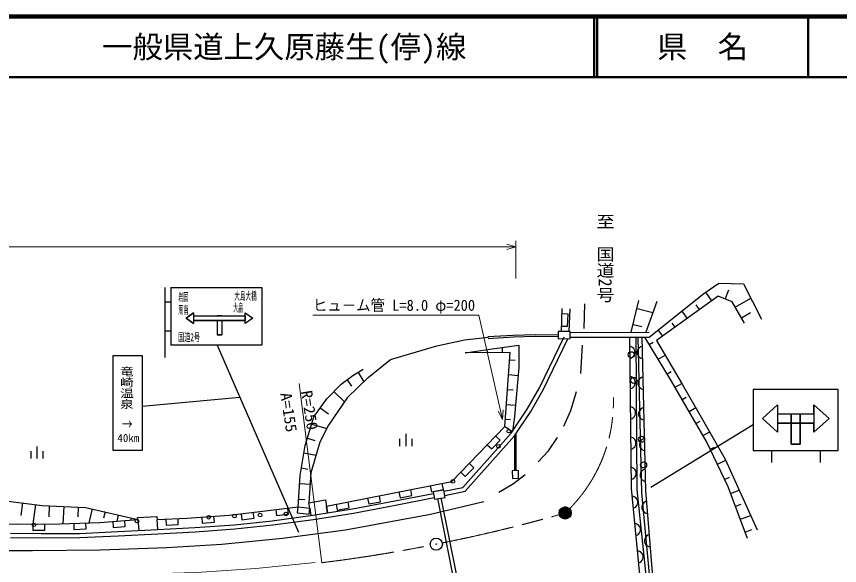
# Model space of a CAD drawing. Units: millimetres, scale not verified. Extents: x -144219055 to 680000, y -156424100 to 380000.
# Drawn here: x 202621 to 338190, y 289584 to 380000 of the extents above; entities that cross this region are included whole.
import ezdxf
from ezdxf.enums import TextEntityAlignment as Align

# ---------------------------------------------------------------- set-up
doc = ezdxf.new("R2010")
doc.units = ezdxf.units.MM
doc.header["$LTSCALE"] = 1000
doc.header["$PDMODE"] = 32
doc.header["$PDSIZE"] = 500
doc.linetypes.add('CHAIN', pattern=[18.5, 12, -1.5, 3.5, -1.5])
for name, color, linetype, lineweight in [('M-BGD', 7, 'Continuous', 25), ('M-BGD-EXST', 7, 'Continuous', 25), ('M-BMK', 2, 'CHAIN', 13), ('M-BMK-SRVR', 3, 'Continuous', 25), ('M-STR-HTXT', 7, 'Continuous', 13), ('M-STR-STRC', 7, 'Continuous', 25), ('M-TTL', 2, 'Continuous', 140), ('M-TTL-LINE', 7, 'Continuous', 50)]:
    doc.layers.add(name, color=color, linetype=linetype, lineweight=lineweight)
for name, color, linetype in [('M-BMK-HTXT', 7, 'Continuous'), ('M-OTRS', 6, 'Continuous'), ('M-TTL-TXT', 7, 'Continuous')]:
    doc.layers.add(name, color=color, linetype=linetype)
doc.styles.add('@ＭＳ ゴシック', font='')
doc.styles.add('ＭＳ ゴシック', font='')
doc.styles.get('@ＭＳ ゴシック').set_extended_font_data('@MS Gothic')
doc.styles.get('ＭＳ ゴシック').set_extended_font_data('MS Gothic')

msp = doc.modelspace()

# ---------------------------------------------------------------- linework, layer by layer
at = {"layer": 'M-BGD'}
for p, q in [((315860, 334355), (318327, 336073)), ((318327, 336073), (322381, 335985)), ((319363, 333452), (319975, 334998)), ((322381, 335985), (325332, 330170)), ((306848, 327196), (315860, 334355)), ((318195, 333915), (308047, 326631)), ((317180, 333186), (316181, 334579)), ((320530, 332989), (318195, 333915)), ((321026, 332119), (323599, 333585)), ((303877, 327992), (305155, 333210)), ((308106, 333078), (306300, 327995)), ((315151, 331730), (314585, 332517)), ((322513, 329509), (320530, 332989)), ((292371, 328135), (292526, 331905)), ((293488, 330978), (292489, 331019)), ((293406, 328980), (293488, 330978)), ((293765, 331879), (293585, 328143)), ((304835, 331905), (307461, 331262)), ((313121, 330273), (312250, 331487)), ((322017, 330379), (323511, 331230)), ((311091, 328816), (310611, 329485)), ((293809, 328144), (291846, 328132)), ((291846, 328132), (291853, 326932)), ((293585, 328143), (292371, 328135)), ((292407, 329021), (293406, 328980)), ((293816, 326944), (293809, 328144)), ((304196, 329296), (305613, 328950)), ((309062, 327359), (308333, 328375)), ((271858, 325765), (276393, 326767)), ((276393, 326767), (280348, 327189)), ((280276, 327277), (284447, 327541)), ((280295, 326978), (284461, 327242)), ((284447, 327541), (288045, 327647)), ((284461, 327242), (288047, 327347)), ((288045, 327647), (291855, 327595)), ((288047, 327347), (291851, 327295)), ((288760, 318837), (292825, 327246)), ((289380, 318512), (293455, 326942)), ((291853, 326932), (293816, 326944)), ((293814, 327979), (306847, 327996)), ((293815, 327179), (306848, 327196)), ((303626, 327192), (304662, 327193)), ((303902, 302264), (303626, 327192)), ((304662, 327193), (304800, 302091)), ((305007, 327193), (305629, 327194)), ((305629, 301555), (305007, 327193)), ((305629, 327194), (306251, 301920)), ((310534, 319930), (306112, 327195)), ((264212, 323497), (271858, 325765)), ((280969, 325262), (285363, 325879)), ((282703, 324671), (282695, 325504)), ((285363, 325879), (285363, 322178)), ((303883, 325622), (303642, 325699)), ((304084, 325504), (303883, 325622)), ((304286, 325306), (304084, 325504)), ((305231, 325456), (305036, 325251)), ((305428, 325581), (305231, 325456)), ((305666, 325667), (305428, 325581)), ((306849, 325984), (307513, 326388)), ((308047, 326631), (312261, 319447)), ((276536, 324607), (280969, 325262)), ((283937, 324684), (276536, 324607)), ((277769, 324620), (277767, 324789)), ((280236, 324645), (280233, 324950)), ((283037, 312453), (283937, 324684)), ((304102, 323904), (304300, 324106)), ((304409, 325107), (304286, 325306)), ((304300, 324106), (304418, 324307)), ((304491, 324868), (304409, 325107)), ((304418, 324307), (304495, 324548)), ((304495, 324548), (304491, 324868)), ((304921, 325048), (304847, 324806)), ((304847, 324806), (304855, 324486)), ((304855, 324486), (304941, 324248)), ((305036, 325251), (304921, 325048)), ((304941, 324248), (305066, 324051)), ((305066, 324051), (305271, 323856)), ((308323, 323563), (309446, 324246)), ((260573, 320544), (264212, 323497)), ((283847, 323461), (284757, 323394)), ((303664, 323699), (303903, 323782)), ((303903, 323782), (304102, 323904)), ((305271, 323856), (305474, 323741)), ((305474, 323741), (305716, 323667)), ((258042, 320861), (259729, 321915)), ((258886, 321388), (259846, 319851)), ((285363, 322178), (284669, 314122)), ((309797, 321141), (310447, 321537)), ((256091, 319437), (258042, 320861)), ((257066, 320149), (257828, 319105)), ((260573, 320544), (257093, 317222)), ((283667, 321015), (285253, 320898)), ((303938, 320636), (303697, 320713)), ((304140, 320518), (303938, 320636)), ((304342, 320321), (304140, 320518)), ((304464, 320122), (304342, 320321)), ((304547, 319883), (304464, 320122)), ((305046, 319993), (304972, 319751)), ((305161, 320196), (305046, 319993)), ((305356, 320401), (305161, 320196)), ((305553, 320526), (305356, 320401)), ((305791, 320612), (305553, 320526)), ((253718, 317011), (256091, 319437)), ((286764, 315327), (288760, 318837)), ((303720, 318714), (303959, 318796)), ((303959, 318796), (304157, 318918)), ((304157, 318918), (304355, 319121)), ((304355, 319121), (304473, 319322)), ((304473, 319322), (304550, 319563)), ((304550, 319563), (304547, 319883)), ((304972, 319751), (304980, 319431)), ((304980, 319431), (305065, 319194)), ((305065, 319194), (305190, 318997)), ((305190, 318997), (305395, 318802)), ((305395, 318802), (305598, 318686)), ((305598, 318686), (305840, 318612)), ((316267, 309983), (310534, 319930)), ((311107, 318935), (312193, 319562)), ((312261, 319447), (315645, 313644)), ((254904, 318224), (256630, 316536)), ((283487, 318568), (284420, 318500)), ((287360, 314959), (289380, 318512)), ((312254, 316946), (312912, 317325)), ((251608, 314058), (253718, 317011)), ((257093, 317222), (254034, 312687)), ((283307, 316122), (284832, 316010)), ((252663, 315535), (253996, 314583)), ((284123, 311383), (286764, 315327)), ((284678, 310954), (287360, 314959)), ((303994, 315651), (303753, 315728)), ((304195, 315533), (303994, 315651)), ((304397, 315335), (304195, 315533)), ((304519, 315136), (304397, 315335)), ((304602, 314897), (304519, 315136)), ((304528, 314336), (304605, 314577)), ((304605, 314577), (304602, 314897)), ((305170, 314938), (305096, 314697)), ((305096, 314697), (305104, 314377)), ((305285, 315141), (305170, 314938)), ((305480, 315346), (305285, 315141)), ((305677, 315471), (305480, 315346)), ((305915, 315557), (305677, 315471)), ((313400, 314956), (314508, 315595)), ((250185, 309365), (251608, 314058)), ((283127, 313676), (284005, 313611)), ((284669, 314122), (284316, 311672)), ((303775, 313728), (304014, 313811)), ((304014, 313811), (304213, 313933)), ((304213, 313933), (304410, 314135)), ((304410, 314135), (304528, 314336)), ((305104, 314377), (305190, 314139)), ((305190, 314139), (305315, 313942)), ((305315, 313942), (305520, 313747)), ((305520, 313747), (305722, 313632)), ((305722, 313632), (305964, 313558)), ((314547, 312967), (315217, 313353)), ((315645, 313644), (319376, 307081)), ((251252, 312885), (253749, 312127)), ((254034, 312687), (252610, 309892)), ((274349, 303408), (283037, 312453)), ((283037, 312453), (284316, 311672)), ((250540, 310538), (251787, 310160)), ((266736, 311249), (266736, 309249)), ((276160, 302444), (284123, 311383)), ((276528, 301805), (284678, 310954)), ((282279, 310220), (281558, 310913)), ((284678, 310954), (284678, 305198)), ((284878, 311252), (284878, 305198)), ((304049, 310665), (303808, 310742)), ((304250, 310547), (304049, 310665)), ((304452, 310350), (304250, 310547)), ((306039, 310502), (305802, 310416)), ((315694, 310977), (316799, 311614)), ((205990, 309198), (205990, 307198)), ((249341, 304408), (250185, 309365)), ((252610, 309892), (251134, 304830)), ((265736, 310449), (265736, 309249)), ((267736, 310449), (267736, 309249)), ((280172, 309470), (280894, 308778)), ((280894, 308778), (282279, 310220)), ((304268, 308947), (304466, 309150)), ((304575, 310151), (304452, 310350)), ((304466, 309150), (304583, 309351)), ((304657, 309912), (304575, 310151)), ((304583, 309351), (304661, 309592)), ((304661, 309592), (304657, 309912)), ((305294, 309884), (305220, 309642)), ((305220, 309642), (305228, 309322)), ((305228, 309322), (305314, 309084)), ((305410, 310087), (305294, 309884)), ((305605, 310291), (305410, 310087)), ((305802, 310416), (305605, 310291)), ((319859, 302522), (316267, 309983)), ((204990, 308398), (204990, 307198)), ((206990, 308398), (206990, 307198)), ((249974, 308126), (251995, 307782)), ((303830, 308743), (304069, 308825)), ((304069, 308825), (304268, 308947)), ((305314, 309084), (305439, 308887)), ((305439, 308887), (305644, 308692)), ((305644, 308692), (305847, 308577)), ((305847, 308577), (306089, 308503)), ((316866, 308739), (317604, 309095)), ((277935, 305698), (277214, 306390)), ((318063, 306252), (319449, 306920)), ((319376, 307081), (324626, 295476)), ((249552, 305647), (250592, 305470)), ((276549, 304255), (277935, 305698)), ((285285, 305217), (284286, 305185)), ((284286, 305185), (284325, 303920)), ((285325, 303951), (285285, 305217)), ((304104, 305680), (303863, 305757)), ((304305, 305562), (304104, 305680)), ((304508, 305364), (304305, 305562)), ((304630, 305165), (304508, 305364)), ((304712, 304926), (304630, 305165)), ((305534, 305032), (305419, 304829)), ((305729, 305237), (305534, 305032)), ((305926, 305361), (305729, 305237)), ((306164, 305447), (305926, 305361)), ((249006, 299228), (249341, 304408)), ((251134, 304830), (250761, 299917)), ((275828, 304948), (276549, 304255)), ((284325, 303920), (285325, 303951)), ((303885, 303757), (304124, 303840)), ((304124, 303840), (304323, 303962)), ((304323, 303962), (304521, 304164)), ((304521, 304164), (304639, 304365)), ((304639, 304365), (304716, 304606)), ((304716, 304606), (304712, 304926)), ((305419, 304829), (305345, 304587)), ((305345, 304587), (305353, 304267)), ((305353, 304267), (305439, 304029)), ((305439, 304029), (305563, 303832)), ((305563, 303832), (305768, 303637)), ((319261, 303766), (320056, 304149)), ((249257, 303113), (250995, 303001)), ((253677, 299381), (274349, 303408)), ((270783, 302713), (270974, 301732)), ((272938, 302114), (272746, 303096)), ((273018, 301808), (276160, 302444)), ((305768, 303637), (305971, 303522)), ((305971, 303522), (306213, 303448)), ((323037, 294025), (319859, 302522)), ((262602, 300101), (262411, 301082)), ((264916, 300228), (271298, 301449)), ((265615, 301707), (265807, 300725)), ((265807, 300725), (267770, 301108)), ((267770, 301108), (267578, 302089)), ((270974, 301732), (272938, 302114)), ((273018, 301996), (271276, 301718)), ((271276, 301718), (271466, 300533)), ((273207, 300811), (273018, 301996)), ((273157, 301122), (276528, 301805)), ((306101, 279753), (303902, 302264)), ((304271, 300952), (304025, 301008)), ((304800, 302091), (307158, 279836)), ((307637, 279874), (305629, 301555)), ((306251, 301920), (307982, 279901)), ((320257, 301460), (321678, 301992)), ((200377, 300310), (206833, 299479)), ((203605, 299894), (203335, 297801)), ((205757, 299617), (205345, 296419)), ((249090, 300523), (250115, 300457)), ((250761, 299917), (253515, 300376)), ((250930, 299023), (250761, 299917)), ((253515, 300376), (253862, 298251)), ((255280, 299693), (255471, 298712)), ((257434, 299094), (257243, 300076)), ((257996, 298907), (264916, 300228)), ((260447, 300700), (260639, 299718)), ((260639, 299718), (262602, 300101)), ((265048, 299541), (271429, 300761)), ((271466, 300533), (273207, 300811)), ((271949, 300610), (274498, 287843)), ((272537, 300727), (275086, 287961)), ((304482, 300852), (304271, 300952)), ((304700, 300673), (304482, 300852)), ((304839, 300485), (304700, 300673)), ((304817, 299478), (304917, 299689)), ((304942, 300254), (304839, 300485)), ((304917, 299689), (304973, 299936)), ((304973, 299936), (304942, 300254)), ((305782, 299716), (305678, 299507)), ((305966, 299931), (305782, 299716)), ((306156, 300066), (305966, 299931)), ((306389, 300165), (306156, 300066)), ((321051, 299336), (321989, 299687)), ((206833, 299479), (213992, 299159)), ((208026, 299426), (207946, 297631)), ((210413, 299319), (210285, 296465)), ((212799, 299213), (212728, 297617)), ((213992, 299159), (222593, 297141)), ((215067, 298907), (214531, 296623)), ((217217, 298402), (216981, 297395)), ((237629, 297878), (243645, 298614)), ((241752, 297375), (241630, 298367)), ((243645, 298614), (249006, 299228)), ((245332, 298807), (245446, 297814)), ((247433, 298041), (247319, 299035)), ((248974, 299232), (248868, 298237)), ((249006, 299228), (250930, 299023)), ((250857, 298026), (250963, 299020)), ((250930, 299023), (251091, 297819)), ((251432, 297865), (257996, 298907)), ((253862, 298251), (253677, 299381)), ((255471, 298712), (257434, 299094)), ((258117, 298217), (265048, 299541)), ((304219, 299018), (304450, 299121)), ((304450, 299121), (304638, 299260)), ((304638, 299260), (304817, 299478)), ((305678, 299507), (305617, 299262)), ((305617, 299262), (305642, 298943)), ((305642, 298943), (305741, 298710)), ((305741, 298710), (305876, 298520)), ((305876, 298520), (306091, 298336)), ((306091, 298336), (306300, 298232)), ((216372, 296691), (222593, 297141)), ((219368, 297898), (219131, 296890)), ((220552, 295991), (220480, 296988)), ((221518, 297393), (221470, 297192)), ((222548, 297482), (225766, 297640)), ((222593, 297141), (222548, 297482)), ((222593, 297141), (222759, 295341)), ((225766, 297640), (225802, 297182)), ((225802, 297182), (230672, 297386)), ((225886, 295500), (225802, 297182)), ((227238, 297242), (227280, 296243)), ((229278, 296327), (229236, 297326)), ((230672, 297386), (237629, 297878)), ((233153, 297562), (233224, 296564)), ((235219, 296705), (235148, 297702)), ((238551, 296302), (244763, 296962)), ((239645, 298124), (239766, 297132)), ((239766, 297132), (241752, 297375)), ((244763, 296962), (251432, 297865)), ((244847, 296267), (251534, 297172)), ((245446, 297814), (247433, 298041)), ((248868, 298237), (250857, 298026)), ((251534, 297172), (258117, 298217)), ((306300, 298232), (306545, 298171)), ((321845, 297212), (323552, 297850)), ((196196, 296650), (202867, 296404)), ((202867, 296404), (209742, 296445)), ((205305, 296419), (205311, 295419)), ((207311, 295431), (207305, 296431)), ((209742, 296445), (216372, 296691)), ((212058, 296531), (212095, 295532)), ((212095, 295532), (214094, 295606)), ((214094, 295606), (214057, 296605)), ((218485, 296844), (218557, 295846)), ((218557, 295846), (220552, 295991)), ((225886, 295500), (232023, 295851)), ((227280, 296243), (229278, 296327)), ((232023, 295851), (238551, 296302)), ((232071, 295152), (238612, 295605)), ((233224, 296564), (235219, 296705)), ((238612, 295605), (244847, 296267)), ((304711, 296450), (304465, 296506)), ((304922, 296350), (304711, 296450)), ((305140, 296170), (304922, 296350)), ((305279, 295983), (305140, 296170)), ((305382, 295752), (305279, 295983)), ((305413, 295433), (305382, 295752)), ((201643, 294199), (206681, 294132)), ((201653, 294899), (206683, 294833)), ((205311, 295419), (207311, 295431)), ((206683, 294833), (213045, 294877)), ((213045, 294877), (219336, 295166)), ((213064, 294177), (219372, 294467)), ((219336, 295166), (225886, 295500)), ((219372, 294467), (225926, 294801)), ((225926, 294801), (232071, 295152)), ((304659, 294516), (304890, 294619)), ((304890, 294619), (305077, 294757)), ((305077, 294757), (305257, 294976)), ((305257, 294976), (305357, 295187)), ((305357, 295187), (305413, 295433)), ((306215, 294211), (306111, 294002)), ((306398, 294426), (306215, 294211)), ((306588, 294562), (306398, 294426)), ((306821, 294660), (306588, 294562)), ((322640, 295087), (323749, 295502)), ((206681, 294132), (213064, 294177)), ((306111, 294002), (306050, 293757)), ((306050, 293757), (306075, 293438)), ((306075, 293438), (306173, 293205)), ((306173, 293205), (306309, 293015)), ((306309, 293015), (306524, 292831)), ((306524, 292831), (306733, 292727)), ((305151, 291948), (304904, 292004)), ((305362, 291848), (305151, 291948)), ((305580, 291668), (305362, 291848)), ((305719, 291481), (305580, 291668)), ((305822, 291250), (305719, 291481)), ((306733, 292727), (306978, 292666)), ((305330, 290116), (305517, 290255)), ((305517, 290255), (305697, 290474)), ((305697, 290474), (305797, 290684)), ((305797, 290684), (305853, 290931)), ((305853, 290931), (305822, 291250)), ((305099, 290013), (305330, 290116))]:
    msp.add_line(p, q, dxfattribs=at)
for centre, radius in [((303881, 324296), 500), ((304293, 320073), 500), ((283693, 311712), 300), ((305586, 310379), 500), ((282017, 309224), 300), ((305918, 306150), 500), ((274499, 303437), 300), ((246997, 298072), 300), ((222462, 296916), 300), ((234280, 297538), 300), ((238519, 297716), 300), ((242758, 297894), 300), ((205503, 296288), 300)]:
    msp.add_circle(centre, radius, dxfattribs=at)
at = {"layer": 'M-BGD-EXST'}
for p, q in [((218525, 308502), (218525, 324194)), ((218525, 324194), (223345, 324194)), ((223345, 324194), (223345, 308502)), ((223345, 315844), (239424, 317299)), ((223345, 308502), (218525, 308502))]:
    msp.add_line(p, q, dxfattribs=at)
at = {"layer": 'M-BMK'}
msp.add_lwpolyline([(251795, 290058), (242044, 289089), (232264, 288464), (222470, 288144), (212670, 288091), (202872, 288265), (193079, 288627), (183292, 289138), (173512, 289759), (163736, 290451), (155858, 291033)], dxfattribs=at)
for centre, radius, start, end in [((275945, 316523), 25000, 315.28976, 1.68271), ((223724, 538450), 250000, 281.30949, 285.85692), ((222308, 538168), 250000, 277.02882, 281.1821)]:
    msp.add_arc(centre, radius, start, end, dxfattribs=at)
at = {"layer": 'M-BMK-SRVR'}
for p, q in [((293942, 298009), (292001, 298321)), ((293971, 298136), (292029, 298448)), ((293992, 298264), (292066, 298574)), ((293974, 298399), (292116, 298698)), ((293954, 298534), (292193, 298817)), ((293891, 298676), (292286, 298934)), ((293815, 298820), (292405, 299046)), ((293697, 298970), (292594, 299148)), ((293363, 299156), (292887, 299232)), ((293912, 297882), (291988, 298192)), ((293853, 297760), (292014, 298056)), ((293779, 297640), (292054, 297918)), ((293678, 297525), (292122, 297775)), ((293546, 297415), (292215, 297628)), ((293347, 297315), (292371, 297472))]:
    msp.add_line(p, q, dxfattribs=at)
for centre, radius in [((292995, 298238), 1000), ((292995, 298238), 40), ((271770, 293110), 1000), ((271770, 293110), 40)]:
    msp.add_circle(centre, radius, dxfattribs=at)
at = {"layer": 'M-OTRS'}
msp.add_point((292995, 298238), dxfattribs=at)
at = {"layer": 'M-STR-HTXT'}
for p, q in [((284878, 343059), (284878, 336826)), ((71373, 342059), (284878, 342059)), ((283378, 342479), (284878, 342059)), ((284878, 342059), (283378, 341639)), ((278802, 330832), (251452, 330832)), ((282688, 313659), (278802, 330832)), ((252900, 290047), (249158, 319567)), ((282688, 313659), (281948, 315029)), ((282767, 315215), (282688, 313659))]:
    msp.add_line(p, q, dxfattribs=at)
at = {"layer": 'M-STR-STRC'}
for p, q in [((227038, 335368), (227038, 323868)), ((228038, 335368), (243038, 335368)), ((228038, 335368), (228038, 325868)), ((243038, 335368), (243038, 325868)), ((227038, 332993), (228038, 332993)), ((296106, 328644), (296244, 332691)), ((231797, 331210), (230547, 330335)), ((230547, 330335), (231797, 331210)), ((231797, 331210), (231797, 330710)), ((231797, 331210), (231797, 329460)), ((240297, 330710), (240297, 331210)), ((240297, 331210), (241547, 330335)), ((240297, 329460), (240297, 331210)), ((240297, 331210), (241547, 330335)), ((230547, 330335), (231083, 330710)), ((230547, 330335), (231797, 329460)), ((231797, 329460), (230547, 330335)), ((231797, 329460), (230547, 330335)), ((231797, 330710), (235672, 330710)), ((231797, 330710), (231797, 329960)), ((231797, 330710), (231797, 329960)), ((231797, 330710), (231797, 329960)), ((231797, 330710), (240297, 330710)), ((235672, 329960), (231797, 329960)), ((231797, 329960), (231797, 329460)), ((231797, 329960), (231797, 329460)), ((231797, 329960), (240297, 329960)), ((236422, 330710), (235672, 330710)), ((235672, 330710), (236422, 330710)), ((236422, 329960), (235672, 329960)), ((235672, 329960), (236422, 329960)), ((235672, 329960), (235672, 327585)), ((236422, 330710), (240297, 330710)), ((240297, 329960), (236422, 329960)), ((236422, 329960), (236422, 327585)), ((240297, 330710), (240297, 329960)), ((240297, 330710), (240297, 329960)), ((241547, 330335), (240297, 329460)), ((241547, 330335), (240297, 329460)), ((240297, 329460), (240297, 329960)), ((227038, 328243), (228038, 328243)), ((236422, 327585), (235672, 327585)), ((235672, 327585), (236422, 327585)), ((243038, 325868), (228038, 325868)), ((235691, 325868), (249100, 295088)), ((295600, 321194), (295830, 325885)), ((293945, 315118), (294864, 318245)), ((323981, 318548), (323981, 309938)), ((337981, 318548), (323981, 318548)), ((337981, 308548), (337981, 318548)), ((325481, 313798), (327981, 316048)), ((327981, 316048), (325481, 313798)), ((327981, 316048), (327981, 314548)), ((327981, 316048), (327981, 311548)), ((333981, 314548), (333981, 316048)), ((333981, 316048), (336481, 313798)), ((333981, 316048), (333981, 311548)), ((333981, 316048), (336481, 313798)), ((292795, 312543), (293945, 315118)), ((327981, 314548), (327981, 313048)), ((327981, 314548), (330231, 314548)), ((327981, 314548), (327981, 313048)), ((327981, 314548), (333981, 314548)), ((330231, 314548), (330231, 313048)), ((330231, 314548), (331731, 314548)), ((330231, 314548), (330231, 313048)), ((330231, 309548), (330231, 314548)), ((331731, 314548), (331731, 313048)), ((331731, 314548), (333981, 314548)), ((331731, 314548), (331731, 313048)), ((331731, 309548), (331731, 314548)), ((333981, 314548), (333981, 313048)), ((333981, 314548), (333981, 313048)), ((325481, 313798), (327981, 311548)), ((325481, 313798), (327981, 311548)), ((336481, 313798), (333981, 311548)), ((336481, 313798), (333981, 311548)), ((323981, 312765), (307120, 302437)), ((327981, 313048), (327981, 311548)), ((330231, 313048), (327981, 313048)), ((327981, 313048), (333981, 313048)), ((331731, 313048), (330231, 313048)), ((330231, 313048), (331731, 313048)), ((330231, 313048), (330231, 309548)), ((333981, 313048), (331731, 313048)), ((331731, 313048), (331731, 309548)), ((333981, 311548), (333981, 313048)), ((290265, 308495), (291737, 310657)), ((323981, 309932), (323981, 308548)), ((331731, 309548), (330231, 309548)), ((330231, 309548), (331731, 309548)), ((288564, 306656), (290265, 308495)), ((323981, 308548), (337981, 308548)), ((326981, 308548), (326981, 306548)), ((334981, 308548), (334981, 306548)), ((284471, 303069), (286402, 304586)), ((282079, 301643), (284471, 303069)), ((270812, 298066), (279596, 300135)), ((256797, 295444), (270812, 298066)), ((246449, 294110), (256797, 295444)), ((227384, 292547), (236424, 293099)), ((236424, 293099), (246449, 294110)), ((193107, 292133), (205263, 292041)), ((205263, 292041), (216393, 292179)), ((216393, 292179), (227384, 292547))]:
    msp.add_line(p, q, dxfattribs=at)
at = {"layer": 'M-TTL'}
msp.add_line((680000, 380000), (40000, 380000), dxfattribs=at)
at = {"layer": 'M-TTL-LINE'}
for p, q in [((297750, 380000), (297750, 370000)), ((298250, 380000), (298250, 370000)), ((333000, 380000), (333000, 370000)), ((40000, 370000), (680000, 370000))]:
    msp.add_line(p, q, dxfattribs=at)

# ---------------------------------------------------------------- texts
at = {"layer": 'M-BGD-EXST', "style": '@ＭＳ ゴシック', "width": 0.8}
msp.add_text('竜崎温泉', height=1644, rotation=270, dxfattribs=at).set_placement((220789, 322450), align=Align.MIDDLE_LEFT)
at = {"layer": 'M-BGD-EXST', "style": 'ＭＳ ゴシック', "width": 0.7}
msp.add_text('→', height=1833, dxfattribs=at).set_placement((219982, 311401), align=Align.BOTTOM_LEFT)
at = {"layer": 'M-BGD-EXST', "style": 'ＭＳ ゴシック'}
msp.add_text('40km', height=1320, dxfattribs=at).set_placement((219254, 309538), align=Align.BOTTOM_LEFT)
at = {"layer": 'M-BMK-HTXT', "style": '@ＭＳ ゴシック', "width": 0.9}
msp.add_text('至\u3000国道2号', height=2185, rotation=270, dxfattribs=at).set_placement((299608, 347587), align=Align.MIDDLE_LEFT)
at = {"layer": 'M-STR-HTXT', "style": 'ＭＳ ゴシック', "width": 0.95}
msp.add_text('ヒュ－ム管 L=8.0 φ=200', height=1833, dxfattribs=at).set_placement((251452, 330981), align=Align.BOTTOM_LEFT)
at = {"layer": 'M-STR-HTXT', "style": 'ＭＳ ゴシック', "width": 1.05}
for s, rotation, p in [('A=155', 278.6, (245530, 317834)), ('R=250', 279.1, (248939, 318172))]:
    msp.add_text(s, height=1833, rotation=rotation, dxfattribs=at).set_placement(p, align=Align.BOTTOM_LEFT)
at = {"layer": 'M-STR-STRC', "style": 'ＭＳ ゴシック'}
for s, width, p in [('岩国', 0.45, (229283, 332738)), ('大島大橋', 0.5, (238497, 332920)), ('周南', 0.45, (229283, 330616)), ('大畠', 0.45, (238315, 330980)), ('国道2号', 0.55, (229223, 326131))]:
    msp.add_text(s, height=1320, dxfattribs=dict(at, width=width)).set_placement(p, align=Align.BOTTOM_LEFT)
at = {"layer": 'M-TTL-TXT', "style": 'ＭＳ ゴシック'}
msp.add_text('一般県道上久原藤生(停)線', height=3666, dxfattribs=at).set_placement((216734, 375000), align=Align.MIDDLE_LEFT)
msp.add_text('県\u3000名', height=3666, dxfattribs=at).set_placement((315625, 375000), align=Align.MIDDLE_CENTER)

doc.saveas('drawing.dxf')
